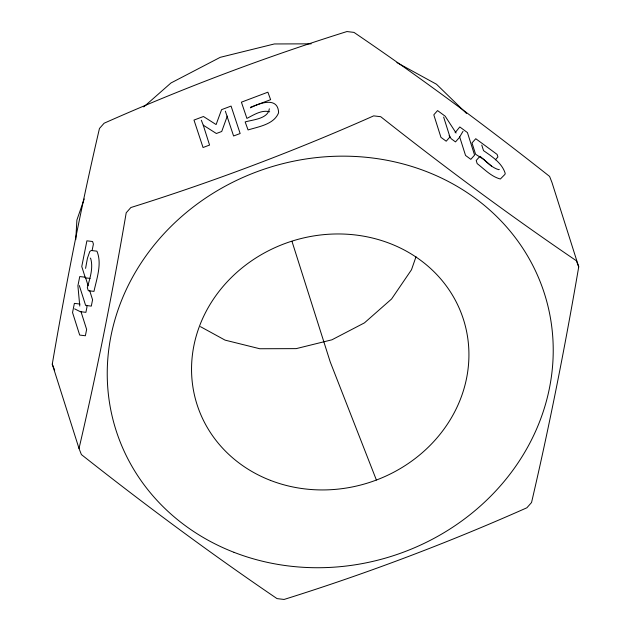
<?xml version="1.0" encoding="UTF-8"?>
<svg xmlns="http://www.w3.org/2000/svg" width="631" height="631" viewBox="0 0 631 631"><rect width="100%" height="100%" fill="white"/><g stroke="black" fill="none" stroke-linecap="round" stroke-linejoin="round"><path stroke-width="0.95" d="M75.767 239.646L76.903 219.998L84.223 198.939M85.579 268.372L87.441 258.229L89.783 251.517L91.243 250.491L96.922 251.17C102.206 263.758 96.717 278.539 93.98 291.38L88.301 290.702L87.323 287.61C89.886 278.326 93.491 268.049 90.675 258.45L90.225 258.055M52.27 364.166C65.774 285.173 81.249 206.518 99.461 128.472L104.123 123.219C183.235 88.056 264.31 57.421 346.932 31.55L353.975 32.394C420.98 77.913 486.059 126.192 549.601 176.42L551.983 182.517L578.73 266.834C565.226 345.827 549.751 424.482 531.539 502.528L526.877 507.781C447.765 542.944 366.69 573.579 284.068 599.45L277.025 598.606C210.02 553.087 144.941 504.808 81.399 454.58L79.017 448.483L52.27 364.166L54.652 370.263M92.102 250.554L93.404 244.071L92.583 241.507L86.904 240.829L81.762 266.527L85.351 277.845L90.083 278.405M79.017 448.483C97.229 370.436 112.704 291.782 126.208 212.789L130.862 207.528C213.491 181.657 294.559 151.022 373.678 115.867L380.722 116.703C444.263 166.939 509.343 215.218 576.348 260.737L578.73 266.834M416.018 256.738L411.491 269.76L391.583 298.984L364.442 322.875L331.914 339.809L296.207 348.627L259.775 348.746L225.078 340.133L200.445 326.653M227.278 116.096L221.726 131.485L216.37 133.504L203.253 125.167L201.328 120.245M462.996 131.319L459.258 137.668L455.495 141.904L451.181 138.725L449.13 135.562M455.109 132.707L459.794 126.949L467.437 132.581L474.583 155.1L470.829 159.343L465.552 155.455L459.526 136.462M495.398 159.801L497.906 156.977L497.094 154.414L475.766 138.71L472.004 142.945L475.593 154.264L483.732 159.398L491.628 166.229M143.765 106.915L170.946 82.992L220.243 57.326L274.351 43.957L311.17 43.839M499.263 169.392L498.742 169.676C491.273 167.578 485.878 160.929 479.954 156.275L476.192 160.519L477.178 163.61C484.434 169.203 491.297 176.664 500.367 179.007L504.95 174.361L505.218 173.399C502.079 163.05 491.999 156.512 483.527 150.628L481.768 145.091M250.42 107.846C259.167 103.169 278.184 96.125 278.594 112.791C273.964 124.433 258.82 126.618 248.062 129.939L245.159 121.925C253.007 119.638 267.93 118.936 269.342 108.792M250.586 107.231L270.62 99.666L267.883 92.181L241.405 102.175L246.918 118.407C253.709 114.897 261.699 109.605 269.682 111.79M80.066 304.055L74.379 303.377L72.541 312.558L79.687 335.077L85.366 335.755L86.636 329.437L80.894 311.351M74.639 308.859L80.224 311.659L85.903 312.337L86.952 307.131L86.77 305.23M396.931 62.587L436.494 84.246L466.53 113.47M456.095 133.015L445.178 116.191L437.559 110.583L433.805 114.818L440.943 137.345L446.196 141.21L449.95 136.966L443.64 117.066M376.391 480.025L330.234 361.942L291.979 241.35M225.354 111.174L233.588 135.988L240.143 133.52L231.072 106.079L221.584 109.66L216.11 124.559L203.442 116.506L193.985 120.079L203.048 147.52L209.563 145.059L203.253 125.167M88.111 285.685L85.43 277.238L79.751 276.559L77.905 285.772L79.774 306.074M89.602 290.37L92.576 299.757L91.306 306.114L85.627 305.436L79.309 285.543M270.391 480.357A139.837 126.736 -17.6 0 0 468.51 344.818A139.837 126.736 -17.6 0 0 251.801 260.666A139.837 126.736 -17.6 0 0 270.391 480.357M234.022 552.33A224.841 203.774 -17.6 0 0 552.559 334.406A224.841 203.774 -17.6 0 0 204.121 199.096A224.841 203.774 -17.6 0 0 234.022 552.33"/></g></svg>
